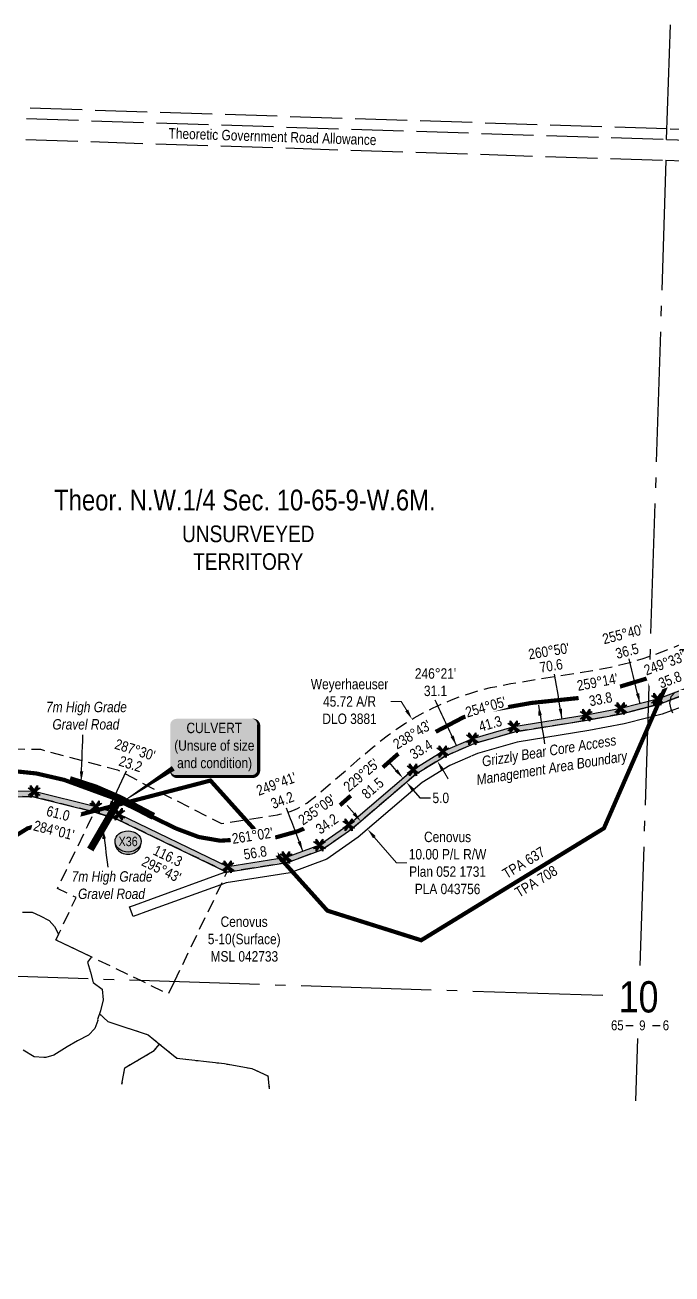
# Model space of a CAD drawing. Extents: x 350972 to 367082, y 6047220 to 6054831.
# Drawn here: x 352699 to 353321, y 6053578 to 6054779 of the extents above; entities that cross this region are included whole.
import ezdxf
from ezdxf.enums import TextEntityAlignment as Align

# ---------------------------------------------------------------- set-up
doc = ezdxf.new("R2010")
doc.units = 0
doc.header["$LTSCALE"] = 5
doc.header["$PDSIZE"] = 0.5
for name, pattern in [('CENTERLINEX3', [5, 2.5, -1, 0.5, -1]), ('DASHDOT2', [12.7, 6.35, -3.175, 0, -3.175]), ('foc-ACCESSROAD', [3.75, 2.5, -1.25]), ('foc-QUARTERLINE', [33, 25, -3, 2, -3]), ('foc-UNSURVEYED', [12.5, 10, -2.5]), ('foc-WHEELTRACKS', [2, 0.4, -1.6])]:
    doc.linetypes.add(name, pattern=pattern)
doc.layers.get('Defpoints').update_dxf_attribs({"color": 9})
for name, color, linetype in [('10', 1, 'Continuous'), ('9', 3, 'Continuous'), ('AS-ROADS', 254, 'Continuous'), ('AS-WILDLIFE', 131, 'DASHDOT2'), ('AS-WILDLIFE-BLOCK', 131, 'Continuous'), ('C-SYMBOL', 7, 'Continuous'), ('F-AR', 190, 'foc-ACCESSROAD'), ('F-RW', 190, 'Continuous'), ('F-WS', 190, 'foc-ACCESSROAD'), ('L-BD', 7, 'Continuous'), ('L-BD1', 253, 'Continuous'), ('L-MON', 1, 'Continuous'), ('L-QSEC', 8, 'foc-QUARTERLINE'), ('L-ROAD-T', 7, 'Continuous'), ('L-SECLBL', 7, 'Continuous'), ('L-UNS-T', 3, 'Continuous'), ('L-USEC', 7, 'foc-UNSURVEYED'), ('P-CROSSINGS', 250, 'Continuous'), ('P-PROPOSED', 10, 'Continuous'), ('P-PROPOSED-H', 21, 'Continuous'), ('P-TXT', 4, 'Continuous'), ('T-WATER-P3', 160, 'foc-WHEELTRACKS'), ('WETLAND', 143, 'Continuous')]:
    doc.layers.add(name, color=color, linetype=linetype)
doc.layers.add('AS-TRAPPER BOUNDARY', color=7, linetype='CENTERLINEX3', true_color=0xb85c00, transparency=0.6)
doc.layers.add('AS-TRAPPER-T', color=7, linetype='Continuous', true_color=0xc26100)
for name, color, linetype, lineweight in [('F-AR-T', 190, 'Continuous', 9), ('F-RW-T', 190, 'Continuous', 9), ('F-WS-T', 190, 'Continuous', 9), ('T-TEXT', 48, 'Continuous', 18)]:
    doc.layers.add(name, color=color, linetype=linetype, lineweight=lineweight)
doc.styles.add('175L', font='ARIALN.TTF', dxfattribs={"height": 20})
doc.styles.add('240', font='ARIALN.TTF', dxfattribs={"height": 30})
doc.styles.add('80', font='ARIALN.TTF', dxfattribs={"height": 10})
doc.styles.add('80CG', font='ARIALN.TTF', dxfattribs={"height": 10})
doc.styles.add('80L', font='ARIALN.TTF', dxfattribs={"height": 10})
doc.styles.add('Crossing', font='ARIALN.TTF', dxfattribs={"height": 10})
doc.styles.add('foc-LtypeFont', font='ARIALN.TTF', dxfattribs={"height": 7.35})
doc.styles.add('SIMPLEX', font='ARIALN.TTF')
doc.styles.get("Standard").update_dxf_attribs({"font": 'ARIALN.TTF'})
doc.linetypes.add('foc-TOPO-flowdirection-NOLINE', pattern='A,0,[">",foc-LtypeFont,S=0.3,R=0,X=0,Y=-0.945],-20,[">",foc-LtypeFont,S=0.3,R=0,X=0,Y=-0.945],0', length=20)
doc.dimstyles.new('Compass 5 000', dxfattribs={"dimscale": 5, "dimtxt": 9, "dimasz": 2, "dimexe": 0.2, "dimexo": 0.0625, "dimgap": 0.5, "dimtad": 0, "dimtih": 1, "dimtoh": 1, "dimzin": 0, "dimdsep": 46, "dimtxsty": '80CG', "dimcen": 0.1, "dimse1": 1, "dimse2": 1, "dimclrd": 256, "dimclrt": 256, "dimaunit": 1, "dimadec": 4, "dimazin": 0, "dimtfac": 0.06, "dimtofl": 0, "dimtmove": 0, "dimatfit": 1, "dimfxl": 0.2, "dimtolj": 1, "dimtzin": 0, "dimlwd": -1, "dimarcsym": 0})

# ---------------------------------------------------------------- blocks, each defined once
blk = doc.blocks.new('*D462')
at = {"layer": 'Defpoints', "color": 0, "transparency": 16777216}
for p in [(353070.7, 6054111.4), (353070.7, 6054111.4), (353094.9, 6054071.3)]:
    blk.add_point(p, dxfattribs=at)
at = {"layer": 'F-AR-T', "transparency": 16777216}
for p, q in [((353060.3, 6054128.5), (353050.3, 6054128.5)), ((353065.5, 6054120), (353060.3, 6054128.5)), ((353100.1, 6054062.7), (353105.3, 6054054.1))]:
    blk.add_line(p, q, dxfattribs=at)
for points in [[(353066.9, 6054120.8), (353064.1, 6054119.1), (353070.7, 6054111.4)], [(353101.5, 6054063.6), (353098.7, 6054061.8), (353094.9, 6054071.3)]]:
    blk.add_solid(points, dxfattribs=at)
at = {"layer": 'F-AR-T', "transparency": 16777216, "insert": (353010.6, 6054128.5), "char_height": 10, "attachment_point": 5, "style": '80CG'}
blk.add_mtext('\\A1;Weyerhaeuser\\P45.72 A/R\\PDLO 3881', dxfattribs=at)
blk = doc.blocks.new('*D463')
at = {"layer": 'Defpoints', "color": 0, "transparency": 16777216}
for p in [(353026.8, 6054018), (353027.9, 6054005.8), (353033.3, 6054010.4)]:
    blk.add_point(p, dxfattribs=at)
at = {"layer": 'F-RW-T', "transparency": 16777216}
for p, q in [((353014.9, 6054020.9), (353008.4, 6054028.5)), ((353034.4, 6053998.2), (353055.7, 6053973.3)), ((353055.7, 6053973.3), (353065.7, 6053973.3))]:
    blk.add_line(p, q, dxfattribs=at)
for points in [[(353016.2, 6054022), (353013.6, 6054019.8), (353021.4, 6054013.3)], [(353035.7, 6053999.2), (353033.2, 6053997.1), (353027.9, 6054005.8)]]:
    blk.add_solid(points, dxfattribs=at)
at = {"layer": 'F-RW-T', "transparency": 16777216, "insert": (353104.8, 6053973.3), "char_height": 10, "attachment_point": 5, "style": '80CG'}
blk.add_mtext('\\A1;Cenovus\\P10.00 P/L R/W\\PPlan 052 1731\\PPLA 043756', dxfattribs=at)
blk = doc.blocks.new('L-SECLBL')
at = {"layer": '9', "color": 7}
for p, q in [((-5.1, -27.8), (-12.3, -27.8)), ((20.7, -27.8), (13.5, -27.8))]:
    blk.add_line(p, q, dxfattribs=at)
at = {"layer": '10', "color": 2, "style": 'SIMPLEX'}
blk.add_attdef('SEC', text='', height=30, dxfattribs=at).set_placement((0, 0), align=Align.MIDDLE)
at = {"layer": '10', "color": 5, "style": '80L'}
blk.add_attdef('TWP', text='', height=9.5, dxfattribs=at).set_placement((-14.4, -27.4), align=Align.MIDDLE_RIGHT)
blk.add_attdef('RGE', text='', height=9.5, dxfattribs=at).set_placement((3.6, -27.4), align=Align.MIDDLE_CENTER)
blk.add_attdef('MER', text='', height=9.5, dxfattribs=at).set_placement((23.2, -27.4), align=Align.MIDDLE_LEFT)
blk = doc.blocks.new('*U535')
h = blk.add_hatch(color=254)
edge = h.paths.add_edge_path()
edge.add_line((-36.5, -28.5), (36.5, -28.5))
edge.add_arc((36.5, -22.5), 6, 270, 360)
edge.add_line((42.5, -22.5), (42.5, 21))
edge.add_arc((36.5, 21), 6, 0, 90)
edge.add_line((36.5, 27), (-36.5, 27))
edge.add_arc((-36.5, 21), 6, 90, 180)
edge.add_line((-42.5, 21), (-42.5, -22.5))
edge.add_arc((-36.5, -22.5), 6, 180, 270)
at = {"color": 160, "flags": 128}
blk.add_lwpolyline([(-36.5, -28.5, 3, 3, 0), (36.5, -28.5, 3, 3, 0.414214), (42.5, -22.5, 3, 3, 0), (42.5, 21, 3, 0, 0.414214), (36.5, 27, 0, 0, 0), (-36.5, 27, 0, 0, 0.414214), (-42.5, 21, 0, 0, 0), (-42.5, -22.5, 0, 3, 0.414214)], format="xyseb", close=True, dxfattribs=at)
at = {"color": 160, "style": '80'}
blk.add_attdef('ENTER_TEXT_001', (-26.8, -4.9), '', height=10, dxfattribs=at)
blk = doc.blocks.new('xing2')
h = blk.add_hatch(color=50)
h.dxf.hatch_style = 1
edge = h.paths.add_edge_path()
edge.add_ellipse((0, 0), major_axis=(-12.5, 0), ratio=0.816297, start_angle=0, end_angle=360)
h = blk.add_hatch(color=250)
h.dxf.hatch_style = 1
edge = h.paths.add_edge_path()
edge.add_ellipse((0, -2), major_axis=(-12.5, 0), ratio=0.816297, start_angle=0, end_angle=180)
edge.add_line((12.5, -2), (12.5, 0))
edge.add_ellipse((0, 0), major_axis=(-12.5, 0), ratio=0.816297, start_angle=0, end_angle=180, ccw=False)
edge.add_line((-12.5, 0), (-12.5, -2))
at = {"color": 250}
blk.add_ellipse((0, 0), major_axis=(-12.5, 0), ratio=0.816297, dxfattribs=at)
blk.add_ellipse((0, -2), major_axis=(-12.5, 0), ratio=0.816297, start_param=0, end_param=3.141593, dxfattribs=at)
at = {"color": 250, "style": 'Crossing'}
blk.add_attdef('CROSSING', text='', height=9, dxfattribs=at).set_placement((0.1, 0), align=Align.MIDDLE_CENTER)
at = {"color": 250, "style": 'Crossing', "flags": 1}
for tag, p in [('OWNER', (0.1, -12.5)), ('DESCRIPTION', (0.1, -25.8)), ('LOCATION', (0.1, -39.3)), ('DWG_REF', (0.1, -52.8))]:
    blk.add_attdef(tag, text='', height=9, dxfattribs=at).set_placement(p, align=Align.MIDDLE_CENTER)
blk = doc.blocks.new('TEMP')
h = blk.add_hatch(color=255)
h.dxf.hatch_style = 1
h.paths.add_polyline_path([(0, 0.25), (-0.67, 1.15), (-0.67, 0.67), (-1.15, 0.67), (-0.25, 0), (-1.15, -0.67), (-0.67, -0.67), (-0.67, -1.15), (0, -0.25), (0.67, -1.15), (0.67, -0.67), (1.15, -0.67), (0.25, 0), (1.15, 0.67), (0.67, 0.67), (0.67, 1.15)])
h.paths.add_polyline_path([(0.57, 0.85), (0.57, 0.57), (0.85, 0.57), (0.08, 0), (0.85, -0.57), (0.57, -0.57), (0.57, -0.85), (0, -0.08), (-0.57, -0.85), (-0.57, -0.57), (-0.85, -0.57), (-0.08, 0), (-0.85, 0.57), (-0.57, 0.57), (-0.57, 0.85), (0, 0.08)], flags=16)
h = blk.add_hatch(color=1)
h.dxf.hatch_style = 1
h.paths.add_polyline_path([(0, 0.08), (-0.57, 0.85), (-0.57, 0.57), (-0.85, 0.57), (-0.08, 0), (-0.85, -0.57), (-0.57, -0.57), (-0.57, -0.85), (0, -0.08), (0.57, -0.85), (0.57, -0.57), (0.85, -0.57), (0.08, 0), (0.85, 0.57), (0.57, 0.57), (0.57, 0.85)])
at = {"color": 1}
for p, q in [((-0.08, 0), (0.08, 0)), ((0, 0.08), (0, -0.08))]:
    blk.add_line(p, q, dxfattribs=at)
at = {"color": 255, "flags": 128}
blk.add_lwpolyline([(-0.25, 0), (-1.15, 0.67), (-0.67, 0.67), (-0.67, 1.15), (0, 0.25), (0.67, 1.15), (0.67, 0.67), (1.15, 0.67), (0.25, 0), (1.15, -0.67), (0.67, -0.67), (0.67, -1.15), (0, -0.25), (-0.67, -1.15), (-0.67, -0.67), (-1.15, -0.67)], close=True, dxfattribs=at)
at = {"color": 1, "flags": 128}
blk.add_lwpolyline([(-0.08, 0), (-0.85, 0.57), (-0.57, 0.57), (-0.57, 0.85), (0, 0.08), (0.57, 0.85), (0.57, 0.57), (0.85, 0.57), (0.08, 0), (0.85, -0.57), (0.57, -0.57), (0.57, -0.85), (0, -0.08), (-0.57, -0.85), (-0.57, -0.57), (-0.85, -0.57)], close=True, dxfattribs=at)
blk = doc.blocks.new('*D634')
at = {"layer": 'Defpoints', "color": 0, "transparency": 16777216}
for p in [(353063.1, 6054055.6), (353065.3, 6054050.9), (353066.4, 6054051.9)]:
    blk.add_point(p, dxfattribs=at)
at = {"layer": 'P-TXT', "transparency": 16777216}
for p, q in [((353055.5, 6054062.3), (353049, 6054069.9)), ((353071.8, 6054043.3), (353078.3, 6054035.8)), ((353078.3, 6054035.8), (353088.3, 6054035.8))]:
    blk.add_line(p, q, dxfattribs=at)
for points in [[(353056.8, 6054063.4), (353054.3, 6054061.3), (353062, 6054054.7)], [(353073.1, 6054044.4), (353070.5, 6054042.3), (353065.3, 6054050.9)]]:
    blk.add_solid(points, dxfattribs=at)
at = {"layer": 'P-TXT', "transparency": 16777216, "insert": (353098.3, 6054035.8), "char_height": 10, "attachment_point": 5, "style": '80CG'}
blk.add_mtext('\\A1;5.0', dxfattribs=at)

msp = doc.modelspace()

# ---------------------------------------------------------------- hatches: boundary and pattern name
at = {"layer": 'P-PROPOSED-H'}
h = msp.add_hatch(color=256, dxfattribs=at)
h.dxf.hatch_style = 1
h.paths.add_polyline_path([(352865.575, 6051530.911), (352846.394, 6051712.416), (352861.427, 6051714.005), (352843.305, 6051885.488), (352749.784, 6051951.143), (352669.459, 6052001.497), (352552.598, 6052063.678), (352495.546, 6052100.649), (351984.16, 6052449.542), (351943.753, 6052482.183), (351920.41, 6052506.628), (351900.788, 6052540.765), (351887.31, 6052596.658), (351866.362, 6052754.753), (351841.297, 6053030.286), (351836.502, 6053086.973), (351812.269, 6053373.495), (351811.604, 6053421.626), (351818.326, 6053445.789), (351845.408, 6053478.257), (351917.664, 6053536.827), (351963.795, 6053562.799), (352030.64, 6053582.012), (352233.88, 6053615.997), (352284.382, 6053628.44), (352316.995, 6053648.48), (352343.381, 6053683.636), (352380.535, 6053746.97), (352424.276, 6053850.534), (352440.444, 6053911.368), (352455.506, 6053940.561), (352486.241, 6053969.986), (352584.846, 6054036.5), (352618.847, 6054037.998), (352706.795, 6054036.916), (352765.268, 6054022.323), (352786.917, 6054015.501), (352892.779, 6053964.522), (352950.904, 6053973.692), (352984.053, 6053985.967), (353012.827, 6054005.999), (353074.58, 6054058.894), (353102.498, 6054075.857), (353130.347, 6054088.052), (353169.457, 6054099.208), (353238.923, 6054110.427), (353272.3, 6054116.771), (353308.027, 6054125.895), (353341.917, 6054138.534), (353407.27, 6054166.808), (353489.563, 6054210.777), (353491.95, 6054212.052), (353518.235, 6054236.279), (353538.99, 6054256.162), (353555.049, 6054280.164), (353567.593, 6054304.032), (353580.381, 6054332.094), (353584.726, 6054362.345), (353595.582, 6054355.062), (353609.258, 6054376.171), (353694.409, 6054318.818), (353701.269, 6054339.967), (353737.551, 6054451.836), (353749.195, 6054455.339), (353703.033, 6054313.009), (353778.459, 6054262.209), (353856.595, 6054213.564), (354059.935, 6054093.899), (354127.416, 6054059.318), (354214.861, 6054014.504), (354293.753, 6053979.396), (354364.884, 6053951.226), (354377.639, 6053941.748), (354397.44, 6053934.081), (354416.56, 6053930.727), (354437.495, 6053922.422), (354523.749, 6053887.87), (354547.288, 6053878.725), (354565.85, 6053871.317), (354761.584, 6053792.179), (354863.274, 6053751.116), (354911.428, 6053735.204), (355270.187, 6053616.656), (355301.51, 6053597.572), (355390.953, 6053521.054), (355700.011, 6053300.303), (355764.104, 6053254.524), (355836.008, 6053206.849), (355887.48, 6053175.541), (355917.363, 6053159.874), (355934.486, 6053149.16), (355951.776, 6053139.498), (355970.139, 6053132.206), (356040.807, 6053095.158), (356256.471, 6052982.105), (356289.137, 6052960.844), (356298.009, 6052950.677), (356312.927, 6052936.875), (356331.509, 6052922.784), (356340.887, 6052913.865), (356505.942, 6052750.213), (356746.616, 6052511.581), (356777.83, 6052480.634), (356819.159, 6052535.756), (356823.291, 6052524.595), (356784.503, 6052472.862), (356815.902, 6052438.264), (356954.635, 6052262.661), (357190.511, 6051931.342), (357280.051, 6051815.083), (357309.205, 6051780.128), (357410.558, 6051660.056), (357463.345, 6051611.058), (357547.956, 6051632.469), (357676.315, 6051708.007), (357816.133, 6051804.657), (357737.38, 6051918.584), (357733.267, 6051915.741), (357809.178, 6051805.927), (357673.622, 6051712.223), (357546.037, 6051637.14), (357464.753, 6051616.572), (357414.182, 6051663.513), (357313.035, 6051783.342), (357283.952, 6051818.21), (357194.529, 6051934.318), (356958.635, 6052265.662), (356819.718, 6052441.497), (356790.979, 6052473.166), (356828.925, 6052523.776), (356820.663, 6052546.095), (356777.274, 6052488.226), (356750.136, 6052515.131), (356509.462, 6052753.763), (356344.37, 6052917.452), (356334.752, 6052926.599), (356316.143, 6052940.711), (356301.6, 6052954.166), (356292.447, 6052964.655), (356259.001, 6052986.423), (356043.128, 6053099.586), (355972.228, 6053136.755), (355953.928, 6053144.023), (355937.033, 6053153.464), (355919.853, 6053164.213), (355889.942, 6053179.894), (355838.69, 6053211.069), (355766.939, 6053258.643), (355702.917, 6053304.371), (355394.037, 6053524.995), (355304.455, 6053601.633), (355272.299, 6053621.223), (354912.996, 6053739.951), (354864.996, 6053755.812), (354763.458, 6053796.814), (354567.714, 6053875.956), (354549.12, 6053883.377), (354525.584, 6053892.521), (354439.346, 6053927.066), (354417.928, 6053935.563), (354398.787, 6053938.92), (354380.077, 6053946.165), (354367.337, 6053955.632), (354295.69, 6053984.005), (354217.019, 6054019.016), (354129.696, 6054063.767), (354062.345, 6054098.281), (353859.185, 6054217.841), (353781.177, 6054266.406), (353708.95, 6054315.051), (353756.895, 6054462.877), (353733.604, 6054455.868), (353696.513, 6054341.51), (353691.7, 6054326.67), (353607.829, 6054383.161), (353594.148, 6054362.044), (353580.908, 6054370.927), (353575.535, 6054333.514), (353563.102, 6054306.233), (353550.746, 6054282.724), (353535.138, 6054259.395), (353514.811, 6054239.922), (353489.031, 6054216.161), (353487.207, 6054215.187), (353405.096, 6054171.314), (353340.05, 6054143.173), (353306.531, 6054130.672), (353271.214, 6054121.653), (353238.058, 6054115.351), (353168.369, 6054104.097), (353128.65, 6054092.767), (353100.187, 6054080.302), (353071.637, 6054062.955), (353009.765, 6054009.959), (352981.72, 6053990.434), (352949.634, 6053978.553), (352893.542, 6053969.703), (352788.762, 6054020.161), (352766.626, 6054027.137), (352707.44, 6054041.908), (352618.768, 6054042.999), (352583.219, 6054041.433), (352483.092, 6053973.892), (352451.446, 6053943.595), (352435.752, 6053913.178), (352419.534, 6053852.157), (352376.057, 6053749.217), (352339.212, 6053686.41), (352313.568, 6053652.242), (352282.429, 6053633.107), (352232.868, 6053620.896), (352029.534, 6053586.896), (351961.852, 6053567.443), (351914.844, 6053540.977), (351841.881, 6053481.833), (351813.798, 6053448.165), (351806.595, 6053422.275), (351807.273, 6053373.249), (351831.52, 6053086.552), (351836.317, 6053029.849), (351861.393, 6052754.198), (351882.388, 6052595.741), (351896.096, 6052538.895), (351916.377, 6052503.612), (351940.36, 6052478.497), (351981.176, 6052445.526), (352492.777, 6052096.486), (352550.06, 6052059.366), (352666.954, 6051997.167), (352747.018, 6051946.977), (352838.572, 6051882.702), (352855.93, 6051718.452), (352840.897, 6051716.862), (352860.678, 6051529.682), (352882.7, 6051475.582), (352908.263, 6051442.648), (352914.755, 6051442.438), (352887.071, 6051478.104)])

# ---------------------------------------------------------------- linework, layer by layer
at = {"layer": 'AS-ROADS', "const_width": 6.999, "flags": 128}
for points in [[(352741.651, 6054053.36), (352766.679, 6054045.227), (352789.633, 6054035.26), (352822.08, 6054018.116)], [(352789.64, 6054035.269), (352785.421, 6054027.457), (352761.407, 6053986.254)]]:
    msp.add_lwpolyline(points, dxfattribs=at)
at = {"layer": 'AS-TRAPPER BOUNDARY', "const_width": 4, "flags": 128}
msp.add_lwpolyline([(353848.583, 6054761.531), (353742.429, 6054538.271), (353590.525, 6054323.037), (353369.009, 6054267.718), (353255.087, 6054006.686), (353079.458, 6053899.042), (352989.277, 6053927.476), (352876.932, 6054052.542), (352701.294, 6054006.656), (352418.071, 6053831.063), (352361.11, 6053554.153), (352264.587, 6053462.39), (352100.025, 6053508.207), (351964.201, 6053580.347), (352123.772, 6053944.942), (352100.036, 6054028.777), (351568.134, 6054067.151)], dxfattribs=at)
at = {"layer": 'AS-WILDLIFE', "const_width": 4, "flags": 128}
msp.add_lwpolyline([(351568.939, 6054091.758), (351601.25, 6054085.324), (351707.589, 6054058.318), (351725.123, 6054052.39), (351768.218, 6054040.439), (351846.158, 6054026.182), (351872.118, 6054024.832), (351898.078, 6054026.611), (351926.028, 6054031.201), (351968.328, 6054031.654), (352005.732, 6054034.598), (352080.399, 6054040.472), (352194.81, 6054044.734), (352265.31, 6054049.194), (352306.66, 6054049.354), (352551.471, 6054061.006), (352588.121, 6054060.377), (352625.742, 6054063.178), (352681.502, 6054062.268), (352709.662, 6054059.329), (352736.341, 6054053.16), (352782.621, 6054036.221), (352844.369, 6054006.254), (352865.749, 6053998.244), (352886.249, 6053994.715), (352940.059, 6053998.006), (352960.69, 6054003.755), (352984.49, 6054013.844), (353056.403, 6054077.412), (353075.004, 6054089.702), (353107.902, 6054106.978), (353120.055, 6054113.36), (353137.686, 6054118.639), (353185.156, 6054127.091), (353231.627, 6054131.941), (353258.377, 6054139.151), (353348.818, 6054166.479), (353398.481, 6054191.46), (353431.541, 6054208.089), (353470.852, 6054232.159), (353503.254, 6054260.365)], dxfattribs=at)
at = {"layer": 'F-AR', "flags": 128}
for points in [[(353774.304, 6054763.941), (353746.828, 6054704.305), (353716.393, 6054665.765), (353713.843, 6054662.543), (353679.131, 6054636.792), (353662.542, 6054624.496), (353626.617, 6054568.332), (353601.53, 6054493.135), (353590.278, 6054429.06), (353589.361, 6054395.6), (353586.17, 6054372.511), (353584.726, 6054362.345), (353580.381, 6054332.094), (353567.593, 6054304.032), (353555.049, 6054280.164), (353538.99, 6054256.162), (353518.235, 6054236.279), (353491.95, 6054212.053), (353407.27, 6054166.808), (353341.917, 6054138.534), (353308.027, 6054125.895), (353297.713, 6054123.261), (353272.3, 6054116.771), (353238.923, 6054110.427), (353169.457, 6054099.208), (353130.347, 6054088.052), (353102.498, 6054075.857), (353074.581, 6054058.894), (353012.827, 6054005.999), (352984.053, 6053985.967), (352950.904, 6053973.692), (352892.779, 6053964.522), (352880.521, 6053970.424), (352786.917, 6054015.501), (352765.268, 6054022.323), (352706.795, 6054036.916), (352618.847, 6054037.998), (352584.846, 6054036.5), (352546.376, 6054034.807), (352501.098, 6054032.813), (352470.873, 6054031.482), (352359.224, 6054026.565), (352276.821, 6054024.459), (352239.792, 6054022.494), (352184.224, 6054019.307), (352107.42, 6054015.9), (351881.01, 6054002.174), (351803.717, 6054010.675), (351667.475, 6054045.467), (351613.145, 6054059.34), (351568.185, 6054068.715)], [(351569.702, 6054115.09), (351623.47, 6054103.878), (351669.005, 6054092.25), (351811.91, 6054055.757), (351882.133, 6054048.034), (351995.305, 6054054.895), (352105.07, 6054061.549), (352182.179, 6054064.972), (352237.272, 6054068.132), (352274.483, 6054070.106), (352342.112, 6054071.59), (352357.252, 6054072.23), (352362.105, 6054072.444), (352472.365, 6054077.3), (352502.59, 6054078.631), (352618.122, 6054083.718), (352713.484, 6054082.545), (352787.471, 6054062.736), (352788.25, 6054062.508), (352831.913, 6054039.561), (352887.5, 6054011.26), (352897.726, 6054012.853), (352941.228, 6054019.636), (352943.744, 6054020.075), (352946.241, 6054020.607), (352948.717, 6054021.232), (352951.168, 6054021.946), (352953.592, 6054022.751), (352955.984, 6054023.644), (352958.341, 6054024.626), (352960.662, 6054025.693), (352962.94, 6054026.845), (352965.175, 6054028.08), (352967.363, 6054029.397), (352969.5, 6054030.794), (352971.585, 6054032.268), (352975.584, 6054035.443), (353032.518, 6054084.158), (353040.155, 6054090.455), (353048.017, 6054096.469), (353056.094, 6054102.191), (353064.375, 6054107.613), (353072.849, 6054112.73), (353081.504, 6054117.532), (353090.328, 6054122.016), (353099.312, 6054126.172), (353108.44, 6054129.999), (353117.703, 6054133.488), (353127.088, 6054136.636), (353136.581, 6054139.439), (353146.171, 6054141.893), (353165.586, 6054145.74), (353244.21, 6054158.357), (353256.227, 6054160.504), (353268.16, 6054163.076), (353279.995, 6054166.07), (353291.716, 6054169.482), (353299.291, 6054171.982), (353303.308, 6054173.308), (353326.05, 6054182.179), (353387.286, 6054208.605), (353447.206, 6054240.53), (353452.471, 6054243.462), (353457.624, 6054246.587), (353462.657, 6054249.901), (353467.563, 6054253.401), (353472.335, 6054257.08), (353476.968, 6054260.934), (353485.787, 6054269.146), (353503.772, 6054285.72), (353515.714, 6054303.57), (353526.534, 6054324.156), (353536.069, 6054345.082), (353540.922, 6054378.868), (353544.74, 6054406.634), (353545.04, 6054435.712), (353557.098, 6054504.383), (353585.055, 6054588.18), (353617.434, 6054638.794), (353628.564, 6054656.203), (353644.607, 6054668.094), (353681.737, 6054695.639), (353707.59, 6054728.369), (353724.719, 6054765.55)]]:
    msp.add_lwpolyline(points, dxfattribs=at)
at = {"layer": 'F-RW', "flags": 128}
msp.add_lwpolyline([(353345.651, 6054129.258), (353311.02, 6054116.341), (353297.377, 6054112.857), (353274.473, 6054107.006), (353240.654, 6054100.58), (353171.633, 6054089.432), (353133.737, 6054078.623), (353107.119, 6054066.967), (353080.467, 6054050.774), (353018.95, 6053998.08), (352988.72, 6053977.034), (352953.444, 6053963.973), (352892.133, 6053954.3), (352886.948, 6053952.413), (352818.419, 6053927.478), (352802.636, 6053921.734), (352799.214, 6053931.13), (352803.976, 6053932.862), (352819.759, 6053938.604), (352889.622, 6053964.024), (352892.779, 6053964.522), (352950.904, 6053973.692), (352984.053, 6053985.967), (353012.827, 6054005.999), (353074.58, 6054058.894), (353102.498, 6054075.857), (353130.346, 6054088.052), (353169.457, 6054099.208), (353238.923, 6054110.427), (353272.3, 6054116.771), (353297.713, 6054123.261), (353308.027, 6054125.895), (353341.917, 6054138.534)], dxfattribs=at)
at = {"layer": 'F-WS', "flags": 128}
msp.add_lwpolyline([(352842.042, 6053859.157), (352836.391, 6053847.426), (352809.848, 6053860.202), (352728.303, 6053899.477), (352747.822, 6053940.01), (352729.807, 6053948.685), (352738.483, 6053966.7), (352758.956, 6054009.216), (352765.268, 6054022.323), (352786.917, 6054015.501), (352880.521, 6053970.424), (352892.779, 6053964.522), (352886.948, 6053952.413), (352842.042, 6053859.157)], close=True, dxfattribs=at)
at = {"layer": 'L-QSEC', "flags": 128}
for points in [[(353315.375, 6054668.741), (353318.936, 6054778.717)], [(353314.724, 6054648.631), (353289.664, 6053874.657)], [(353253.971, 6053845.813), (352485.769, 6053870.729)], [(353287.399, 6053804.694), (353285.458, 6053744.74)]]:
    msp.add_lwpolyline(points, dxfattribs=at)
at = {"layer": 'L-USEC', "flags": 128}
for points in [[(352512.6, 6054694.785), (353315.376, 6054668.741)], [(353315.701, 6054678.782), (352522.97, 6054704.5)], [(352511.948, 6054674.676), (353314.724, 6054648.631)], [(354118.477, 6054652.739), (353315.701, 6054678.782)], [(353315.376, 6054668.741), (354118.159, 6054642.698)], [(353314.724, 6054648.631), (354117.507, 6054622.588)]]:
    msp.add_lwpolyline(points, dxfattribs=at)
at = {"layer": 'T-TEXT', "color": 160, "flags": 128}
msp.add_lwpolyline([(352785.421, 6054027.457, 0, 4.999, 0), (352841.187, 6054064.34, 0, 0, 0)], format="xyseb", dxfattribs=at)
at = {"layer": 'T-WATER-P3', "linetype": 'foc-TOPO-flowdirection-NOLINE', "flags": 128}
for points in [[(352770.282, 6053828.318), (352778.246, 6053820.854), (352817.205, 6053808.146), (352827.995, 6053799.326)], [(352791.872, 6053760.749), (352794.774, 6053776.558), (352822.864, 6053793.027), (352827.995, 6053799.326)], [(352827.995, 6053799.326), (352844.674, 6053785.707), (352890.324, 6053780.508), (352916.714, 6053775.789), (352932.154, 6053768.67), (352933.419, 6053756.158)]]:
    msp.add_lwpolyline(points, dxfattribs=at)
at = {"layer": 'T-WATER-P3', "flags": 128}
for points in [[(352770.282, 6053828.318), (352778.246, 6053820.854), (352817.205, 6053808.146), (352827.995, 6053799.326)], [(352791.872, 6053760.749), (352794.774, 6053776.558), (352822.864, 6053793.027), (352827.995, 6053799.326)], [(352827.995, 6053799.326), (352844.674, 6053785.707), (352890.324, 6053780.508), (352916.714, 6053775.789), (352932.154, 6053768.67), (352933.419, 6053756.158)]]:
    msp.add_lwpolyline(points, dxfattribs=at)
at = {"layer": 'WETLAND'}
msp.add_lwpolyline([(353321.286, 6054117.195), (353319.786, 6054121.095), (353318.436, 6054126.795), (353319.786, 6054133.395), (353323.536, 6054137.595)], dxfattribs=at)
at = {"layer": 'WETLAND', "flags": 128}
msp.add_lwpolyline([(352696.16, 6053925.921), (352705.604, 6053925.921), (352713.3, 6053922.423), (352722.045, 6053917.876), (352726.942, 6053912.279), (352730.789, 6053904.934), (352730.871, 6053904.811), (352728.303, 6053899.477), (352762.503, 6053883.005), (352758.749, 6053877.983), (352761.76, 6053868.371), (352764.344, 6053858.359), (352772.832, 6053851.886), (352773.762, 6053841.925), (352771.359, 6053831.241), (352768.264, 6053822.84), (352768.567, 6053822.032), (352765.769, 6053814.337), (352759.823, 6053807.691), (352748.979, 6053802.444), (352739.185, 6053796.497), (352726.242, 6053788.452), (352718.547, 6053786.353), (352716.872, 6053786.458), (352707.353, 6053787.053), (352696.859, 6053793.349)], dxfattribs=at)

# ---------------------------------------------------------------- block references
ref = msp.add_blockref('*U535', (352880.761, 6054084.904), dxfattribs=dict(xscale=0.99986273, yscale=0.99986273, zscale=0.99986273))
ref.add_attrib('ENTER_TEXT_001', 'CULVERT', (352853.872, 6054098.12), dxfattribs={"color": 160, "height": 9.9986, "style": '80'})
ref.add_attrib('ENTER_TEXT_002', '(Unsure of size', (352842.151, 6054081.285), dxfattribs={"color": 160, "height": 9.99863, "style": '80'})
ref.add_attrib('ENTER_TEXT_003', 'and condition)', (352844.93, 6054064.451), dxfattribs={"color": 160, "height": 9.99863, "style": '80'})
at = {"layer": 'L-MON', "xscale": 4.999313650000024, "yscale": 4.999313650000024, "zscale": 4.999313650000024}
for p in [(352766.623, 6054027.137), (352788.762, 6054020.161)]:
    msp.add_blockref('TEMP', p, dxfattribs=at)
at = {"layer": 'L-SECLBL'}
msp.add_blockref('L-SECLBL', (353288.43, 6053844.679), dxfattribs=at).add_auto_attribs({'SEC': '10', 'TWP': '65', 'RGE': '9', 'MER': '6'})
at = {"layer": 'P-CROSSINGS', "xscale": 0.99986273, "yscale": 0.99986273, "zscale": 0.99986273}
msp.add_blockref('xing2', (352797.686, 6053994.001), dxfattribs=at).add_auto_attribs({'CROSSING': 'X36'})

# ---------------------------------------------------------------- texts
at = {"layer": 'C-SYMBOL', "color": 3, "style": '175L'}
msp.add_text('Theor. N.W.1/4 Sec. 10-65-9-W.6M.', height=20, dxfattribs=at).set_placement((352910, 6054306.118), align=Align.BOTTOM_CENTER)
at = {"layer": 'F-WS-T', "insert": (352869.295, 6053921.896), "char_height": 10, "attachment_point": 1, "style": '80L'}
msp.add_mtext_dynamic_manual_height_columns('\\pi17.38629;Cenovus\\P\\pi5.05682;5-10(Surface)\\P\\pi7.71371;MSL 042733', width=78.99495, gutter_width=50, heights=[0], dxfattribs=at)
at = {"layer": 'L-BD', "style": '80L'}
for s, p in [("260°50'", (353202.073, 6054176.951)), ('70.6', (353204.345, 6054162.886))]:
    msp.add_text(s, height=9.9986, rotation=9.1738, dxfattribs=at).set_placement(p, align=Align.MIDDLE)
at = {"layer": 'L-BD'}
for s, p in [("287%%d30'", (352804.463, 6054082.127)), ('23.2', (352800.181, 6054068.538))]:
    msp.add_text(s, height=9.9986, rotation=342.50873, dxfattribs=at).set_placement(p, align=Align.MIDDLE_CENTER)
at = {"layer": 'L-BD', "char_height": 9.99863, "attachment_point": 2, "style": '80L'}
for s, insert, width, rotation in [("255°40' 36.5", (353271.943, 6054198.025), 40.92695, 14.3261), ("249°41' 34.2", (352938.481, 6054054.031), 40.71229, 20.3181)]:
    msp.add_mtext(s, dxfattribs=dict(at, insert=insert, width=width, rotation=rotation))
at = {"layer": 'L-BD', "insert": (353093.226, 6054160.418), "char_height": 9.99863, "width": 40.40013, "attachment_point": 2, "style": '80L'}
msp.add_mtext("246°21' 31.1", dxfattribs=at)
at = {"layer": 'L-BD1'}
for s, p in [('116.3', (352835.969, 6053980.069)), ("295%%d43'", (352829.787, 6053967.231))]:
    msp.add_text(s, height=9.9986, rotation=334.28646, dxfattribs=at).set_placement(p, align=Align.MIDDLE_CENTER)
at = {"layer": 'L-ROAD-T', "style": '80L'}
msp.add_text('Theoretic Government Road Allowance', height=9.99677, rotation=358.142028, dxfattribs=at).set_placement((352936.562, 6054671.46), align=Align.MIDDLE_CENTER)
at = {"layer": 'L-UNS-T', "color": 3, "insert": (352913.244, 6054276.216), "char_height": 15.99483, "attachment_point": 5, "style": '80L'}
msp.add_mtext_dynamic_manual_height_columns('UNSURVEYED TERRITORY', width=126.37292, gutter_width=47.485, heights=[0], dxfattribs=at)
at = {"layer": 'T-TEXT', "char_height": 9.99863, "attachment_point": 1, "style": '80L'}
for insert in [(352718.166, 6054128.241), (352742.814, 6053965.369)]:
    msp.add_mtext_dynamic_manual_height_columns('\\pi0.75099;{\\fArial Narrow|b0|i1|c0|p34;7m High Grade\\P\\pi6.87225;Gravel Road}', width=77.49427, gutter_width=50, heights=[0], dxfattribs=dict(at, insert=insert))

# ---------------------------------------------------------------- leaders
at = {"layer": 'AS-WILDLIFE-BLOCK', "path_type": 1}
msp.add_leader([(353192.261, 6054124.976), (353198, 6054087.925)], dimstyle='Compass 5 000', override={"dimgap": 0.5, "dimtad": 0}, dxfattribs=at)
at = {"layer": 'L-BD', "path_type": 1}
for points in [[(353214.92, 6054111.615), (353207.671, 6054154.8)], [(352778.413, 6054023.422), (352796.095, 6054061.8)]]:
    msp.add_leader(points, dimstyle='Compass 5 000', override={"dimgap": 0.5, "dimtad": 0}, dxfattribs=at)
at = {"layer": 'T-TEXT', "path_type": 1}
for points in [[(352752.659, 6054051.355), (352754.413, 6054096.378)], [(352773.407, 6054006.477), (352778.365, 6053969.327)]]:
    msp.add_leader(points, dimstyle='Compass 5 000', override={"dimgap": 0.5, "dimtad": 0}, dxfattribs=at)

# ---------------------------------------------------------------- next in the draw order: texts
at = {"layer": 'AS-TRAPPER-T', "insert": (353178.024, 6053973.565), "char_height": 10.0033, "attachment_point": 5, "rotation": 31.504357, "style": '240', "bg_fill": 3, "box_fill_scale": 1.1, "bg_fill_color": 256, "bg_fill_transparency": 0}
msp.add_mtext_dynamic_manual_height_columns('TPA 637', width=51.24919, gutter_width=45.015, heights=[0], dxfattribs=at)
at = {"layer": 'AS-WILDLIFE-BLOCK', "insert": (353203.907, 6054071.488), "char_height": 9.99677, "attachment_point": 5, "rotation": 9.174944, "style": '240', "bg_fill": 3, "box_fill_scale": 1.15, "bg_fill_color": 256, "bg_fill_true_color": 256, "bg_fill_transparency": 0}
msp.add_mtext_dynamic_manual_height_columns('{\\fArial Narrow|b0|i1|c0|p34;Grizzly Bear Core Access \\PManagement Area Boundary}', width=147.2216, gutter_width=44.985, heights=[0], dxfattribs=at)

# ---------------------------------------------------------------- next in the draw order: block references
at = {"layer": 'L-MON', "xscale": 4.999313650000024, "yscale": 4.999313650000024, "zscale": 4.999313650000024}
msp.add_blockref('TEMP', (353128.65, 6054092.768), dxfattribs=at)

# ---------------------------------------------------------------- next in the draw order: texts
at = {"layer": 'AS-TRAPPER-T', "insert": (353189.895, 6053955.526), "char_height": 10.0033, "attachment_point": 5, "rotation": 31.504357, "style": '240', "bg_fill": 3, "box_fill_scale": 1.1, "bg_fill_color": 256, "bg_fill_transparency": 0}
msp.add_mtext_dynamic_manual_height_columns('TPA 708', width=51.24919, gutter_width=45.015, heights=[0], dxfattribs=at)
at = {"layer": 'L-BD', "style": '80L'}
msp.add_text('41.3', height=9.9986, rotation=15.9203, dxfattribs=at).set_placement((353136.477, 6054099.323))

# ---------------------------------------------------------------- next in the draw order: linework, layer by layer
at = {"layer": 'P-PROPOSED', "flags": 128}
for points in [[(353340.05, 6054143.173), (353306.531, 6054130.672), (353271.214, 6054121.653), (353238.058, 6054115.351), (353168.369, 6054104.097), (353128.65, 6054092.767), (353100.187, 6054080.302), (353071.637, 6054062.955), (353009.765, 6054009.959), (352981.72, 6053990.434), (352949.634, 6053978.553), (352893.542, 6053969.703), (352788.762, 6054020.161), (352766.626, 6054027.137), (352707.44, 6054041.908), (352618.768, 6054042.999)], [(352618.847, 6054037.998), (352706.795, 6054036.916), (352765.268, 6054022.323), (352786.917, 6054015.501), (352892.779, 6053964.522), (352892.779, 6053964.522), (352950.904, 6053973.692), (352984.053, 6053985.967), (353012.827, 6054005.999), (353074.58, 6054058.894), (353102.498, 6054075.857), (353130.347, 6054088.052), (353169.457, 6054099.208), (353238.923, 6054110.427), (353272.3, 6054116.771), (353308.027, 6054125.895), (353341.917, 6054138.534)]]:
    msp.add_lwpolyline(points, dxfattribs=at)

# ---------------------------------------------------------------- next in the draw order: texts
at = {"layer": 'L-BD', "char_height": 9.99863, "attachment_point": 2, "style": '80L', "bg_fill": 3, "box_fill_scale": 1.1, "bg_fill_color": 256, "bg_fill_transparency": 0}
for s, insert, width, rotation in [("249°33' 35.8", (353311.006, 6054169.707), 39.16693, 20.4535), ("259°14' 33.8", (353247.85, 6054152.149), 39.16693, 10.7618), ("238°43' 33.4", (353068.12, 6054100.985), 39.55222, 31.2832), ("235°09' 34.2", (352976.413, 6054028.678), 39.16693, 34.8458), ("261°02' 56.8", (352916.501, 6054004.555), 40.73994, 8.9655)]:
    msp.add_mtext(s, dxfattribs=dict(at, insert=insert, width=width, rotation=rotation))
at = {"layer": 'L-BD1', "insert": (352731.736, 6054025.85), "char_height": 9.99863, "width": 40.92589, "attachment_point": 2, "rotation": 345.986687, "bg_fill": 3, "box_fill_scale": 1.1, "bg_fill_color": 256, "bg_fill_transparency": 0}
msp.add_mtext("61.0 284%%D01'", dxfattribs=at)

# ---------------------------------------------------------------- next in the draw order: block references
at = {"layer": 'L-MON', "xscale": 4.999313650000024, "yscale": 4.999313650000024, "zscale": 4.999313650000024}
for p in [(353306.531, 6054130.673), (353238.058, 6054115.351), (353271.214, 6054121.653), (353100.187, 6054080.303), (353071.637, 6054062.955), (352707.457, 6054041.908), (353009.765, 6054009.959), (352981.72, 6053990.434), (352893.541, 6053969.704), (352949.634, 6053978.553)]:
    msp.add_blockref('TEMP', p, dxfattribs=at)

# ---------------------------------------------------------------- next in the draw order: texts
at = {"layer": 'L-BD', "insert": (353018.631, 6054061.605), "char_height": 9.99863, "width": 39.16693, "attachment_point": 2, "rotation": 40.5818, "style": '80L', "bg_fill": 3, "box_fill_scale": 1.1, "bg_fill_color": 256, "bg_fill_transparency": 0}
msp.add_mtext("229°25' 81.5", dxfattribs=at)

# ---------------------------------------------------------------- next in the draw order: leaders
at = {"layer": 'L-BD', "path_type": 1}
for points in [[(353289.856, 6054126.414), (353279.213, 6054169.565)], [(353113.409, 6054086.093), (353092.836, 6054129.803)], [(352965.712, 6053984.507), (352950.091, 6054025.947)]]:
    msp.add_leader(points, dimstyle='Compass 5 000', override={"dimgap": 0.5, "dimtad": 0}, dxfattribs=at)

# ---------------------------------------------------------------- next in the draw order: texts
at = {"layer": 'L-BD', "insert": (353121.042, 6054122.69), "char_height": 9.9986, "width": 39.16693, "attachment_point": 1, "rotation": 15.9203, "style": '80L', "bg_fill": 3, "box_fill_scale": 1.15, "bg_fill_color": 256, "bg_fill_true_color": 256, "bg_fill_transparency": 0}
msp.add_mtext("254°05'", dxfattribs=at)

# ---------------------------------------------------------------- next in the draw order: dimensions: what is measured, and where the dimension line sits
at = {"layer": 'F-AR-T'}
dim = msp.add_aligned_dim(p1=(353094.927, 6054071.256), p2=(353070.678, 6054111.419), distance=-0.003, text='Weyerhaeuser\\P45.72 A/R\\PDLO 3881', dimstyle='Compass 5 000', dxfattribs=at)
dim.commit()
dim.dimension.update_dxf_attribs({"geometry": '*D462', "text_midpoint": (353010.596, 6054128.542)})
at = {"layer": 'F-RW-T'}
dim = msp.add_linear_dim(base=(353027.926, 6054005.751), p1=(353026.817, 6054017.962), p2=(353033.321, 6054010.376), angle=310.607747, text='Cenovus\\P10.00 P/L R/W\\PPlan 052 1731\\PPLA 043756', dimstyle='Compass 5 000', dxfattribs=at)
dim.commit()
dim.dimension.update_dxf_attribs({"geometry": '*D463', "text_midpoint": (353104.835, 6053973.297), "dimtype": 161})
at = {"layer": 'P-TXT'}
dim = msp.add_linear_dim(base=(353065.299, 6054050.944), p1=(353063.106, 6054055.648), p2=(353066.358, 6054051.851), angle=310.581753, text='5.0', dimstyle='Compass 5 000', dxfattribs=at)
dim.commit()
dim.dimension.update_dxf_attribs({"geometry": '*D634', "text_midpoint": (353098.262, 6054035.754), "dimtype": 161})

# ---------------------------------------------------------------- next in the draw order: block references
at = {"layer": 'L-MON', "xscale": 4.999313650000024, "yscale": 4.999313650000024, "zscale": 4.999313650000024}
msp.add_blockref('TEMP', (353168.369, 6054104.097), dxfattribs=at)

doc.saveas('drawing.dxf')
